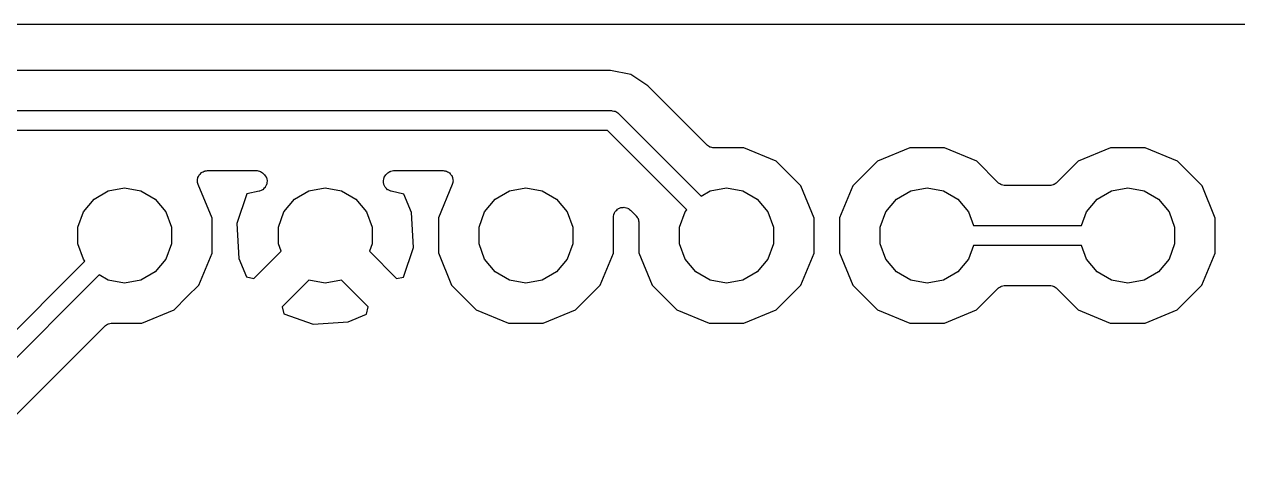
# Model space of a CAD drawing. Extents: x 37 to 156, y -136 to -20.
# Drawn here: x 113.61 to 128.97, y -25.54 to -20.08 of the extents above; entities that cross this region are included whole.
import ezdxf

# ---------------------------------------------------------------- set-up
doc = ezdxf.new("R2010")
doc.units = 0
doc.header["$MEASUREMENT"] = 0
doc.layers.add('BLACK', color=7, linetype='CONTINUOUS')

msp = doc.modelspace()

# ---------------------------------------------------------------- linework, layer by layer
at = {"layer": 'Black'}
for p, q in [((37.61, -20.083), (155.39, -20.083)), ((121.033, -20.667), (87.0125, -20.667)), ((121.287, -20.7175), (121.033, -20.667)), ((121.502, -20.8612), (121.287, -20.7175)), ((122.25, -21.6087), (121.502, -20.8612)), ((87, -21.175), (121.046, -21.175)), ((121.046, -21.175), (121.051, -21.176)), ((121.051, -21.176), (121.057, -21.1755)), ((121.057, -21.1755), (121.073, -21.1797)), ((121.073, -21.1797), (121.089, -21.1825)), ((121.089, -21.1825), (121.094, -21.1853)), ((121.094, -21.1853), (121.099, -21.1867)), ((121.099, -21.1867), (121.112, -21.1961)), ((121.112, -21.1961), (121.126, -21.2042)), ((121.126, -21.2042), (121.13, -21.2085)), ((121.13, -21.2085), (121.134, -21.2116)), ((121.134, -21.2116), (122.178, -22.2551)), ((120.994, -21.425), (87.0518, -21.425)), ((121.998, -22.4291), (120.994, -21.425)), ((122.254, -21.6118), (122.25, -21.6087)), ((122.258, -21.6161), (122.254, -21.6118)), ((122.272, -21.6244), (122.258, -21.6161)), ((122.286, -21.634), (122.272, -21.6244)), ((122.291, -21.6354), (122.286, -21.634)), ((122.296, -21.6382), (122.291, -21.6354)), ((122.313, -21.6411), (122.296, -21.6382)), ((122.329, -21.6454), (122.313, -21.6411)), ((122.334, -21.6449), (122.329, -21.6454)), ((122.34, -21.6459), (122.334, -21.6449)), ((122.721, -21.6462), (122.34, -21.6459)), ((123.128, -21.8152), (122.721, -21.6462)), ((124.821, -21.6458), (124.413, -21.8141)), ((125.261, -21.6462), (124.821, -21.6458)), ((125.668, -21.8152), (125.261, -21.6462)), ((127.361, -21.6458), (126.953, -21.8141)), ((127.801, -21.6462), (127.361, -21.6458)), ((128.208, -21.8152), (127.801, -21.6462)), ((115.839, -21.9733), (115.848, -21.9627)), ((115.848, -21.9627), (115.855, -21.9585)), ((115.855, -21.9585), (115.861, -21.9528)), ((115.861, -21.9528), (115.874, -21.9476)), ((115.874, -21.9476), (115.886, -21.9407)), ((115.886, -21.9407), (115.894, -21.9392)), ((115.894, -21.9392), (115.902, -21.936)), ((115.902, -21.936), (115.916, -21.9354)), ((115.916, -21.9354), (115.93, -21.933)), ((115.93, -21.933), (116.546, -21.933)), ((116.546, -21.933), (116.552, -21.934)), ((116.552, -21.934), (116.557, -21.9335)), ((116.557, -21.9335), (116.573, -21.9378)), ((116.573, -21.9378), (116.59, -21.9407)), ((116.59, -21.9407), (116.595, -21.9435)), ((116.595, -21.9435), (116.6, -21.9449)), ((116.6, -21.9449), (116.614, -21.9544)), ((116.614, -21.9544), (116.628, -21.9627)), ((116.628, -21.9627), (116.632, -21.967)), ((116.632, -21.967), (116.636, -21.9702)), ((118.204, -21.9702), (118.208, -21.967)), ((118.208, -21.967), (118.212, -21.9627)), ((118.212, -21.9627), (118.226, -21.9544)), ((118.226, -21.9544), (118.24, -21.9449)), ((118.24, -21.9449), (118.245, -21.9435)), ((118.245, -21.9435), (118.25, -21.9407)), ((118.25, -21.9407), (118.267, -21.9378)), ((118.267, -21.9378), (118.283, -21.9335)), ((118.283, -21.9335), (118.288, -21.934)), ((118.288, -21.934), (118.294, -21.933)), ((118.294, -21.933), (118.911, -21.933)), ((118.911, -21.933), (118.925, -21.9354)), ((118.925, -21.9354), (118.939, -21.936)), ((118.939, -21.936), (118.946, -21.9392)), ((118.946, -21.9392), (118.954, -21.9407)), ((118.954, -21.9407), (118.966, -21.9476)), ((118.966, -21.9476), (118.979, -21.9529)), ((118.979, -21.9529), (118.985, -21.9586)), ((118.985, -21.9586), (118.993, -21.9627)), ((118.993, -21.9627), (119.002, -21.9734)), ((123.44, -22.1272), (123.128, -21.8152)), ((124.413, -21.8141), (124.101, -22.1255)), ((125.936, -22.0837), (125.668, -21.8152)), ((126.953, -21.8141), (126.683, -22.0839)), ((128.52, -22.1272), (128.208, -21.8152)), ((115.803, -22.0654), (115.804, -22.0517)), ((115.804, -22.0736), (115.803, -22.0654)), ((115.804, -22.0379), (115.807, -22.03)), ((115.804, -22.0517), (115.804, -22.0379)), ((115.804, -22.0821), (115.804, -22.0736)), ((115.809, -22.095), (115.804, -22.0821)), ((115.807, -22.03), (115.808, -22.0217)), ((115.808, -22.0217), (115.815, -22.0095)), ((115.812, -22.1085), (115.809, -22.095)), ((115.988, -22.5346), (115.812, -22.1085)), ((115.815, -22.0095), (115.82, -21.9965)), ((115.82, -21.9965), (115.825, -21.9901)), ((115.825, -21.9901), (115.829, -21.9826)), ((115.829, -21.9826), (115.839, -21.9733)), ((116.636, -21.9702), (116.647, -21.9811)), ((116.647, -21.9811), (116.649, -21.9835)), ((116.649, -21.9835), (116.651, -21.9853)), ((116.651, -21.9853), (116.661, -22.0015)), ((116.661, -22.0015), (116.672, -22.0172)), ((116.678, -22.1093), (116.669, -22.1263)), ((116.672, -22.0172), (116.673, -22.02)), ((116.673, -22.02), (116.675, -22.0225)), ((116.675, -22.0225), (116.679, -22.0413)), ((116.679, -22.1064), (116.678, -22.1093)), ((116.679, -22.0413), (116.684, -22.0598)), ((116.68, -22.1037), (116.679, -22.1064)), ((116.682, -22.0846), (116.68, -22.1037)), ((116.684, -22.0656), (116.682, -22.0846)), ((116.684, -22.0598), (116.684, -22.0627)), ((116.684, -22.0627), (116.684, -22.0656)), ((118.156, -22.0598), (118.161, -22.0413)), ((118.156, -22.0627), (118.156, -22.0598)), ((118.156, -22.0656), (118.156, -22.0627)), ((118.158, -22.0846), (118.156, -22.0656)), ((118.16, -22.1037), (118.158, -22.0846)), ((118.161, -22.1064), (118.16, -22.1037)), ((118.161, -22.0413), (118.165, -22.0225)), ((118.162, -22.1093), (118.161, -22.1064)), ((118.171, -22.1263), (118.162, -22.1093)), ((118.165, -22.0225), (118.167, -22.02)), ((118.167, -22.02), (118.168, -22.0172)), ((118.168, -22.0172), (118.179, -22.0015)), ((118.179, -22.0015), (118.189, -21.9853)), ((118.189, -21.9853), (118.191, -21.9835)), ((118.191, -21.9835), (118.193, -21.9811)), ((118.193, -21.9811), (118.204, -21.9702)), ((119.028, -22.1087), (118.852, -22.5326)), ((119.002, -21.9734), (119.012, -21.9828)), ((119.012, -21.9828), (119.016, -21.9901)), ((119.016, -21.9901), (119.021, -21.9965)), ((119.021, -21.9965), (119.026, -22.0096)), ((119.026, -22.0096), (119.032, -22.0219)), ((119.031, -22.0951), (119.028, -22.1087)), ((119.036, -22.0821), (119.031, -22.0951)), ((119.032, -22.0219), (119.033, -22.0301)), ((119.033, -22.0301), (119.036, -22.0379)), ((119.036, -22.0379), (119.036, -22.0519)), ((119.036, -22.0519), (119.038, -22.0656)), ((119.038, -22.0656), (119.036, -22.0738)), ((119.036, -22.0738), (119.036, -22.0821)), ((125.941, -22.087), (125.936, -22.0837)), ((125.945, -22.0913), (125.941, -22.087)), ((125.959, -22.0996), (125.945, -22.0913)), ((125.973, -22.1091), (125.959, -22.0996)), ((125.978, -22.1105), (125.973, -22.1091)), ((125.983, -22.1133), (125.978, -22.1105)), ((125.999, -22.1162), (125.983, -22.1133)), ((126.015, -22.1205), (125.999, -22.1162)), ((126.021, -22.12), (126.015, -22.1205)), ((126.026, -22.121), (126.021, -22.12)), ((126.593, -22.121), (126.026, -22.121)), ((126.599, -22.12), (126.593, -22.121)), ((126.604, -22.1205), (126.599, -22.12)), ((126.62, -22.1162), (126.604, -22.1205)), ((126.637, -22.1133), (126.62, -22.1162)), ((126.641, -22.1106), (126.637, -22.1133)), ((126.647, -22.1091), (126.641, -22.1106)), ((126.66, -22.0996), (126.647, -22.1091)), ((126.675, -22.0913), (126.66, -22.0996)), ((126.678, -22.087), (126.675, -22.0913)), ((126.683, -22.0839), (126.678, -22.087)), ((114.493, -22.2926), (114.674, -22.188)), ((114.674, -22.188), (114.88, -22.1517)), ((114.88, -22.1517), (115.086, -22.188)), ((115.086, -22.188), (115.267, -22.2926)), ((116.429, -22.2291), (116.301, -22.6024)), ((116.585, -22.1949), (116.429, -22.2291)), ((116.587, -22.1938), (116.585, -22.1949)), ((116.59, -22.1935), (116.587, -22.1938)), ((116.608, -22.1854), (116.59, -22.1935)), ((116.625, -22.1781), (116.608, -22.1854)), ((116.627, -22.1761), (116.625, -22.1781)), ((116.63, -22.1749), (116.627, -22.1761)), ((116.644, -22.1613), (116.63, -22.1749)), ((116.658, -22.1484), (116.644, -22.1613)), ((116.659, -22.1458), (116.658, -22.1484)), ((116.661, -22.1437), (116.659, -22.1458)), ((116.669, -22.1263), (116.661, -22.1437)), ((117.033, -22.2926), (117.214, -22.188)), ((117.214, -22.188), (117.42, -22.1517)), ((117.42, -22.1517), (117.626, -22.188)), ((117.626, -22.188), (117.807, -22.2926)), ((118.179, -22.1437), (118.171, -22.1263)), ((118.181, -22.1458), (118.179, -22.1437)), ((118.182, -22.1484), (118.181, -22.1458)), ((118.196, -22.1613), (118.182, -22.1484)), ((118.21, -22.1749), (118.196, -22.1613)), ((118.213, -22.1761), (118.21, -22.1749)), ((118.215, -22.1781), (118.213, -22.1761)), ((118.232, -22.1854), (118.215, -22.1781)), ((118.25, -22.1935), (118.232, -22.1854)), ((118.253, -22.1938), (118.25, -22.1935)), ((118.255, -22.1949), (118.253, -22.1938)), ((118.416, -22.2302), (118.255, -22.1949)), ((118.512, -22.4616), (118.416, -22.2302)), ((119.573, -22.2926), (119.754, -22.188)), ((119.754, -22.188), (119.96, -22.1517)), ((119.96, -22.1517), (120.166, -22.188)), ((120.166, -22.188), (120.347, -22.2926)), ((122.178, -22.2551), (122.294, -22.188)), ((122.294, -22.188), (122.5, -22.1517)), ((122.5, -22.1517), (122.706, -22.188)), ((122.706, -22.188), (122.887, -22.2926)), ((123.608, -22.5346), (123.44, -22.1272)), ((124.101, -22.1255), (123.932, -22.5326)), ((124.653, -22.2926), (124.834, -22.188)), ((124.834, -22.188), (125.04, -22.1517)), ((125.04, -22.1517), (125.246, -22.188)), ((125.246, -22.188), (125.427, -22.2926)), ((127.193, -22.2926), (127.374, -22.188)), ((127.374, -22.188), (127.58, -22.1517)), ((127.58, -22.1517), (127.786, -22.188)), ((127.786, -22.188), (127.967, -22.2926)), ((128.688, -22.5346), (128.52, -22.1272)), ((114.358, -22.4529), (114.493, -22.2926)), ((115.267, -22.2926), (115.402, -22.4529)), ((116.898, -22.4529), (117.033, -22.2926)), ((117.807, -22.2926), (117.942, -22.4529)), ((119.438, -22.4529), (119.573, -22.2926)), ((120.347, -22.2926), (120.482, -22.4529)), ((121.111, -22.4317), (121.122, -22.42)), ((121.122, -22.42), (121.127, -22.4176)), ((121.127, -22.4176), (121.132, -22.414)), ((121.132, -22.414), (121.147, -22.4083)), ((121.147, -22.4083), (121.162, -22.4013)), ((121.162, -22.4013), (121.168, -22.4008)), ((121.168, -22.4008), (121.173, -22.3989)), ((121.173, -22.3989), (121.19, -22.3989)), ((121.19, -22.3989), (121.206, -22.3975)), ((121.206, -22.3975), (121.212, -22.3989)), ((121.212, -22.3989), (121.217, -22.399)), ((121.217, -22.399), (121.233, -22.4046)), ((121.233, -22.4046), (121.249, -22.4089)), ((121.249, -22.4089), (121.253, -22.4121)), ((121.253, -22.4121), (121.259, -22.4141)), ((121.259, -22.4141), (121.271, -22.4247)), ((121.271, -22.4247), (121.285, -22.4342)), ((122.887, -22.2926), (123.022, -22.4529)), ((124.518, -22.4529), (124.653, -22.2926)), ((125.427, -22.2926), (125.562, -22.4529)), ((127.058, -22.4529), (127.193, -22.2926)), ((127.967, -22.2926), (128.102, -22.4529)), ((114.287, -22.6494), (114.358, -22.4529)), ((115.402, -22.4529), (115.473, -22.6494)), ((115.988, -22.9754), (115.988, -22.5346)), ((116.827, -22.6494), (116.898, -22.4529)), ((117.942, -22.4529), (118.013, -22.6494)), ((118.539, -22.9056), (118.512, -22.4616)), ((118.852, -22.5326), (118.852, -22.9734)), ((119.367, -22.6494), (119.438, -22.4529)), ((120.482, -22.4529), (120.553, -22.6494)), ((121.068, -22.5239), (121.071, -22.5076)), ((121.068, -22.9754), (121.068, -22.5239)), ((121.071, -22.5076), (121.073, -22.4911)), ((121.073, -22.4911), (121.075, -22.486)), ((121.075, -22.486), (121.076, -22.4805)), ((121.076, -22.4805), (121.084, -22.4661)), ((121.084, -22.4661), (121.091, -22.4512)), ((121.091, -22.4512), (121.095, -22.4472)), ((121.095, -22.4472), (121.098, -22.4423)), ((121.098, -22.4423), (121.111, -22.4317)), ((121.285, -22.4342), (121.355, -22.5041)), ((121.355, -22.5041), (121.358, -22.5088)), ((121.358, -22.5088), (121.362, -22.5124)), ((121.362, -22.5124), (121.371, -22.5267)), ((121.371, -22.5267), (121.38, -22.5403)), ((121.38, -22.5403), (121.382, -22.5457)), ((121.382, -22.5457), (121.385, -22.5506)), ((121.385, -22.5506), (121.387, -22.5669)), ((121.387, -22.5669), (121.392, -22.5829)), ((121.907, -22.6494), (121.978, -22.4529)), ((121.978, -22.4529), (121.998, -22.4291)), ((123.022, -22.4529), (123.093, -22.6494)), ((123.608, -22.9754), (123.608, -22.5346)), ((123.932, -22.5326), (123.932, -22.9734)), ((124.447, -22.6494), (124.518, -22.4529)), ((125.562, -22.4529), (125.626, -22.629)), ((126.994, -22.629), (127.058, -22.4529)), ((128.102, -22.4529), (128.173, -22.6494)), ((128.688, -22.9754), (128.688, -22.5346)), ((114.287, -22.8586), (114.287, -22.6494)), ((115.473, -22.6494), (115.473, -22.8586)), ((116.301, -22.6024), (116.328, -23.0464)), ((116.827, -22.8586), (116.827, -22.6494)), ((118.013, -22.6494), (118.013, -22.8586)), ((119.367, -22.8586), (119.367, -22.6494)), ((120.553, -22.6494), (120.553, -22.8586)), ((121.392, -22.5829), (121.391, -22.5885)), ((121.391, -22.5885), (121.392, -22.5941)), ((121.392, -22.5941), (121.392, -22.9734)), ((121.907, -22.8586), (121.907, -22.6494)), ((123.093, -22.6494), (123.093, -22.8586)), ((124.447, -22.8586), (124.447, -22.6494)), ((125.626, -22.629), (126.994, -22.629)), ((128.173, -22.6494), (128.173, -22.8586)), ((114.358, -23.0551), (114.287, -22.8586)), ((115.473, -22.8586), (115.402, -23.0551)), ((116.861, -22.9534), (116.827, -22.8586)), ((118.013, -22.8586), (117.979, -22.9534)), ((119.438, -23.0551), (119.367, -22.8586)), ((120.553, -22.8586), (120.482, -23.0551)), ((121.978, -23.0551), (121.907, -22.8586)), ((123.093, -22.8586), (123.022, -23.0551)), ((124.518, -23.0551), (124.447, -22.8586)), ((125.626, -22.879), (125.562, -23.0551)), ((126.994, -22.879), (125.626, -22.879)), ((127.058, -23.0551), (126.994, -22.879)), ((128.173, -22.8586), (128.102, -23.0551)), ((115.819, -23.3825), (115.988, -22.9754)), ((116.517, -23.2982), (116.861, -22.9534)), ((117.979, -22.9534), (118.323, -23.2982)), ((118.411, -23.2789), (118.539, -22.9056)), ((118.852, -22.9734), (119.02, -23.3808)), ((120.899, -23.3825), (121.068, -22.9754)), ((121.392, -22.9734), (121.56, -23.3808)), ((123.439, -23.3825), (123.608, -22.9754)), ((123.932, -22.9734), (124.1, -23.3808)), ((128.519, -23.3825), (128.688, -22.9754)), ((112.482, -24.975), (114.378, -23.0789)), ((114.378, -23.0789), (114.358, -23.0551)), ((115.402, -23.0551), (115.267, -23.2154)), ((116.328, -23.0464), (116.424, -23.2778)), ((119.573, -23.2154), (119.438, -23.0551)), ((120.482, -23.0551), (120.347, -23.2154)), ((122.113, -23.2154), (121.978, -23.0551)), ((123.022, -23.0551), (122.887, -23.2154)), ((124.653, -23.2154), (124.518, -23.0551)), ((125.562, -23.0551), (125.427, -23.2154)), ((127.193, -23.2154), (127.058, -23.0551)), ((128.102, -23.0551), (127.967, -23.2154)), ((114.558, -23.2529), (112.622, -25.1884)), ((114.674, -23.32), (114.558, -23.2529)), ((114.88, -23.3563), (114.674, -23.32)), ((115.086, -23.32), (114.88, -23.3563)), ((115.267, -23.2154), (115.086, -23.32)), ((116.424, -23.2778), (116.517, -23.2982)), ((117.214, -23.3197), (116.876, -23.6574)), ((117.214, -23.32), (117.214, -23.3197)), ((117.42, -23.3563), (117.214, -23.32)), ((117.626, -23.32), (117.42, -23.3563)), ((117.964, -23.6574), (117.626, -23.3197)), ((117.626, -23.3197), (117.626, -23.32)), ((118.323, -23.2982), (118.411, -23.2789)), ((119.754, -23.32), (119.573, -23.2154)), ((119.96, -23.3563), (119.754, -23.32)), ((120.166, -23.32), (119.96, -23.3563)), ((120.347, -23.2154), (120.166, -23.32)), ((122.294, -23.32), (122.113, -23.2154)), ((122.5, -23.3563), (122.294, -23.32)), ((122.706, -23.32), (122.5, -23.3563)), ((122.887, -23.2154), (122.706, -23.32)), ((124.834, -23.32), (124.653, -23.2154)), ((125.04, -23.3563), (124.834, -23.32)), ((125.246, -23.32), (125.04, -23.3563)), ((125.427, -23.2154), (125.246, -23.32)), ((127.374, -23.32), (127.193, -23.2154)), ((127.58, -23.3563), (127.374, -23.32)), ((127.786, -23.32), (127.58, -23.3563)), ((127.967, -23.2154), (127.786, -23.32)), ((115.674, -23.5269), (115.819, -23.3825)), ((119.02, -23.3808), (119.332, -23.6928)), ((120.587, -23.6939), (120.899, -23.3825)), ((121.56, -23.3808), (121.872, -23.6928)), ((123.127, -23.6939), (123.439, -23.3825)), ((124.1, -23.3808), (124.412, -23.6928)), ((125.667, -23.6939), (125.937, -23.4241)), ((125.937, -23.4241), (125.942, -23.4209)), ((125.942, -23.4209), (125.945, -23.4167)), ((125.945, -23.4167), (125.96, -23.4084)), ((125.96, -23.4084), (125.973, -23.3989)), ((125.973, -23.3989), (125.979, -23.3974)), ((125.979, -23.3974), (125.983, -23.3947)), ((125.983, -23.3947), (126, -23.3918)), ((126, -23.3918), (126.016, -23.3875)), ((126.016, -23.3875), (126.021, -23.388)), ((126.021, -23.388), (126.027, -23.387)), ((126.027, -23.387), (126.594, -23.387)), ((126.594, -23.387), (126.599, -23.388)), ((126.599, -23.388), (126.605, -23.3875)), ((126.605, -23.3875), (126.621, -23.3918)), ((126.621, -23.3918), (126.637, -23.3947)), ((126.637, -23.3947), (126.642, -23.3975)), ((126.642, -23.3975), (126.647, -23.3989)), ((126.647, -23.3989), (126.661, -23.4084)), ((126.661, -23.4084), (126.675, -23.4167)), ((126.675, -23.4167), (126.679, -23.421)), ((126.679, -23.421), (126.684, -23.4243)), ((126.684, -23.4243), (126.952, -23.6928)), ((128.207, -23.6939), (128.519, -23.3825)), ((115.507, -23.6939), (115.674, -23.5269)), ((116.876, -23.6574), (116.895, -23.7452)), ((117.944, -23.7502), (117.964, -23.6574)), ((115.099, -23.8622), (115.507, -23.6939)), ((116.895, -23.7452), (117.268, -23.8735)), ((117.712, -23.846), (117.944, -23.7502)), ((119.332, -23.6928), (119.739, -23.8618)), ((120.179, -23.8622), (120.587, -23.6939)), ((121.872, -23.6928), (122.279, -23.8618)), ((122.719, -23.8622), (123.127, -23.6939)), ((124.412, -23.6928), (124.819, -23.8618)), ((125.259, -23.8622), (125.667, -23.6939)), ((126.952, -23.6928), (127.359, -23.8618)), ((127.799, -23.8622), (128.207, -23.6939)), ((112.99, -25.5388), (114.63, -23.8991)), ((114.63, -23.8991), (114.635, -23.8958)), ((114.635, -23.8958), (114.638, -23.8915)), ((114.638, -23.8915), (114.653, -23.8832)), ((114.653, -23.8832), (114.666, -23.8738)), ((114.666, -23.8738), (114.672, -23.8723)), ((114.672, -23.8723), (114.677, -23.8695)), ((114.677, -23.8695), (114.693, -23.8666)), ((114.693, -23.8666), (114.709, -23.8623)), ((114.709, -23.8623), (114.714, -23.8628)), ((114.714, -23.8628), (114.72, -23.8619)), ((114.72, -23.8619), (115.099, -23.8622)), ((117.268, -23.8735), (117.712, -23.846)), ((119.739, -23.8618), (120.179, -23.8622)), ((122.279, -23.8618), (122.719, -23.8622)), ((124.819, -23.8618), (125.259, -23.8622)), ((127.359, -23.8618), (127.799, -23.8622))]:
    msp.add_line(p, q, dxfattribs=at)

doc.saveas('drawing.dxf')
